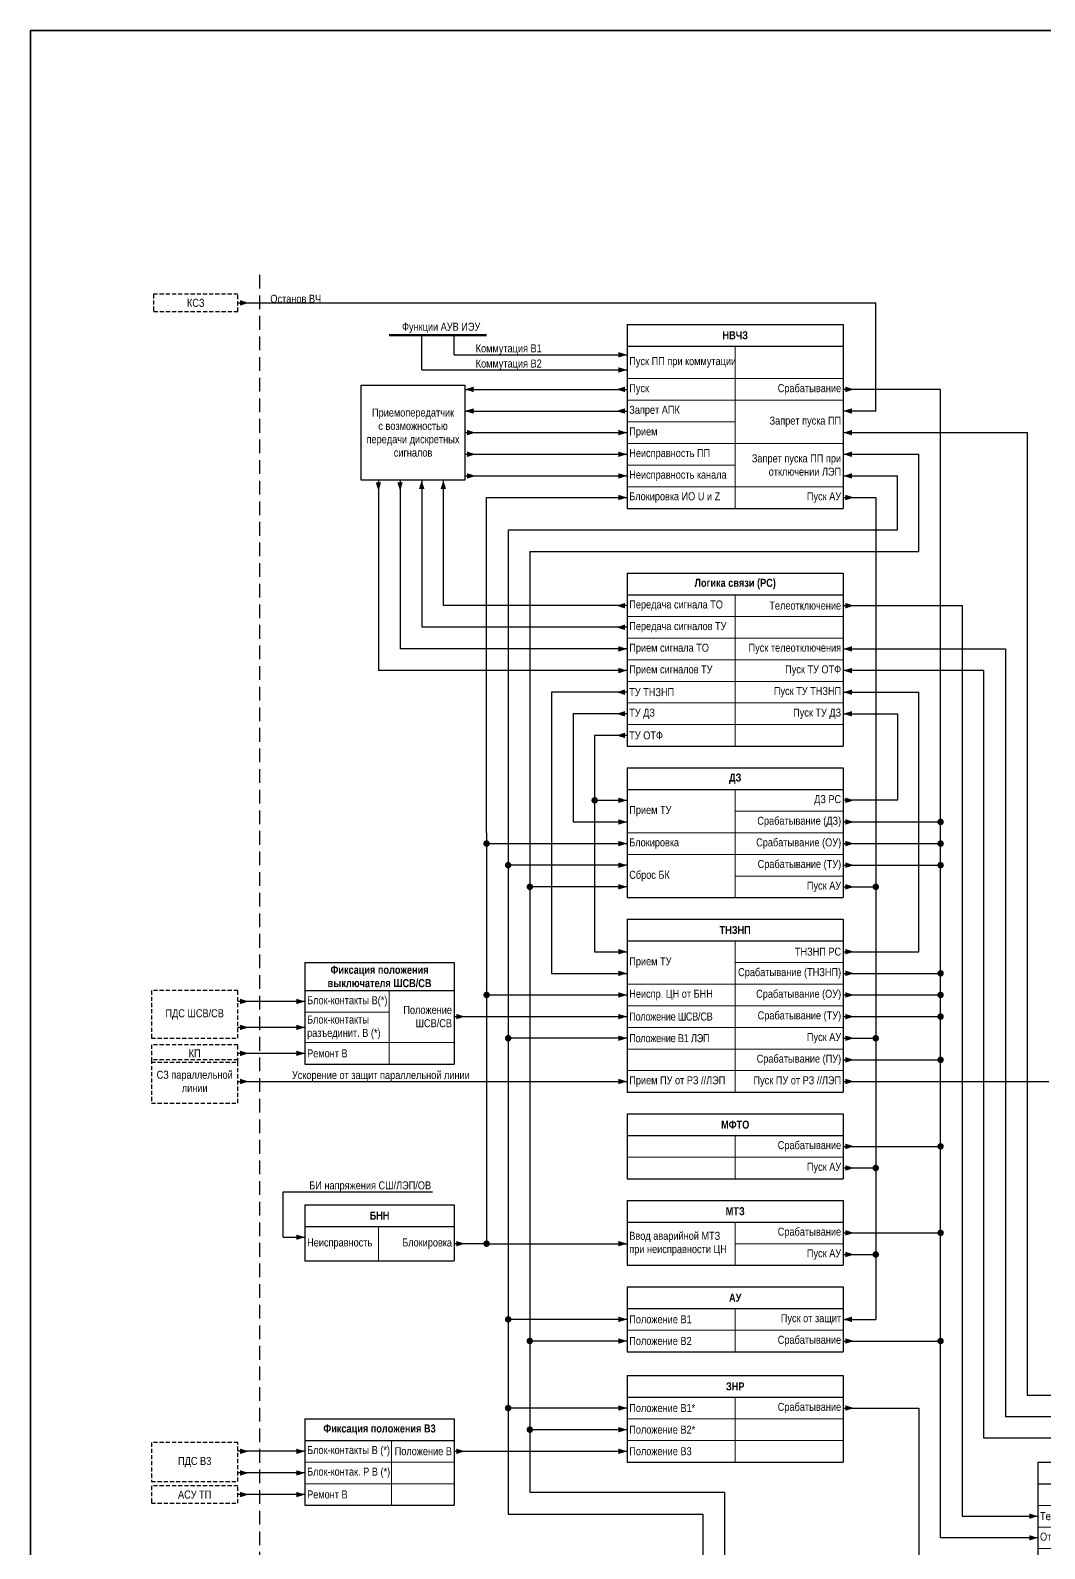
# Model space of a CAD drawing. Header units: millimetres. Extents: x -14593 to 14732, y -17400 to 5232.
# Drawn here: x 2959 to 3428, y -6421 to -5719 of the extents above; entities that cross this region are included whole.
import ezdxf

# ---------------------------------------------------------------- set-up
doc = ezdxf.new("R2010")
doc.units = ezdxf.units.MM
doc.linetypes.add('штриховая2', pattern=[9.525, 6.35, -3.175])
for name, color, linetype, lineweight in [('Основная', 7, 'Continuous', 30), ('Отключение_включение', 1, 'Continuous', 30), ('Цепи внешние', 84, 'Continuous', 30), ('Цепи внутренние', 5, 'Continuous', 30)]:
    doc.layers.add(name, color=color, linetype=linetype, lineweight=lineweight)
doc.layers.add('Рамка', color=8, linetype='Continuous', lineweight=35, plot=False)
doc.styles.add('Narrow', font='ARIALN.TTF')
doc.styles.add('Табл дан', font='ARIALN.TTF')
doc.styles.add('Табл загол', font='ARIALNB.TTF')

# ---------------------------------------------------------------- blocks, each defined once
blk = doc.blocks.new('*T391')
at = {"layer": 'Основная', "color": 0, "linetype": 'ByBlock', "lineweight": -2, "transparency": 16777216}
for p, q in [((0, 0), (100, 0)), ((0, 0), (0, -10)), ((100, 0), (100, -10))]:
    blk.add_line(p, q, dxfattribs=at)
at = {"layer": 'Основная', "color": 0, "linetype": 'ByBlock', "lineweight": 30, "transparency": 16777216}
for p, q in [((0, -10), (100, -10)), ((0, -10), (0, -70)), ((100, -10), (100, -70)), ((0, -70), (100, -70))]:
    blk.add_line(p, q, dxfattribs=at)
at = {"layer": 'Основная', "color": 0, "linetype": 'ByBlock', "lineweight": 18, "transparency": 16777216}
for p, q in [((50, -10), (50, -70)), ((0, -20), (100, -20)), ((0, -30), (100, -30)), ((0, -40), (100, -40)), ((0, -50), (100, -50)), ((50, -60), (100, -60))]:
    blk.add_line(p, q, dxfattribs=at)
at = {"layer": 'Основная', "color": 0, "transparency": 16777216, "char_height": 3.7}
for s, insert, width, attachment_point, style in [('{\\C256;Логика отключения}', (50, -5), 97, 5, 'Табл загол'), ('Пуск ТУ ОТФ', (99, -15), 48, 6, 'Табл дан'), ('Телеотключение', (1, -25), 48, 4, 'Табл дан'), ('Пуск ТО', (99, -25), 48, 6, 'Табл дан'), ('{\\C256;Отключение от защит}', (1, -35), 48, 4, 'Табл дан'), ('Останов ВЧ', (99, -35), 48, 6, 'Табл дан'), ('Отключение от ЗНР', (1, -45), 48, 4, 'Табл дан'), ('Отключение', (99, -45), 48, 6, 'Табл дан'), ('Запрет АПВ', (99, -55), 48, 6, 'Табл дан'), ('Отключение от УРОВ', (1, -60), 48, 4, 'Табл дан')]:
    blk.add_mtext(s, dxfattribs=dict(at, insert=insert, width=width, attachment_point=attachment_point, style=style))
blk = doc.blocks.new('*T384')
at = {"layer": 'Основная', "color": 0, "linetype": 'ByBlock', "lineweight": -2, "transparency": 16777216}
for p, q in [((0, 0), (100, 0)), ((0, 0), (0, -10)), ((100, 0), (100, -10))]:
    blk.add_line(p, q, dxfattribs=at)
at = {"layer": 'Основная', "color": 0, "linetype": 'ByBlock', "lineweight": 30, "transparency": 16777216}
for p, q in [((0, -10), (100, -10)), ((0, -10), (0, -60)), ((100, -10), (100, -60)), ((0, -60), (100, -60))]:
    blk.add_line(p, q, dxfattribs=at)
at = {"layer": 'Основная', "color": 0, "linetype": 'ByBlock', "lineweight": 18, "transparency": 16777216}
for p, q in [((50, -10), (50, -60)), ((50, -20), (100, -20)), ((0, -30), (100, -30)), ((0, -40), (100, -40)), ((50, -50), (100, -50))]:
    blk.add_line(p, q, dxfattribs=at)
at = {"layer": 'Основная', "color": 0, "transparency": 16777216, "char_height": 3.7}
for s, insert, width, attachment_point, style in [('{\\C256;ДЗ}', (50, -5), 97, 5, 'Табл загол'), ('ДЗ РС', (99, -15), 48, 6, 'Табл дан'), ('Прием ТУ', (1, -20), 48, 4, 'Табл дан'), ('Срабатывание (ДЗ)', (99, -25), 48, 6, 'Табл дан'), ('{\\C256;Блокировка}', (1, -35), 48, 4, 'Табл дан'), ('Срабатывание (ОУ)', (99, -35), 48, 6, 'Табл дан'), ('Сброс БК', (1, -50), 48, 4, 'Табл дан'), ('Срабатывание (ТУ)', (99, -45), 48, 6, 'Табл дан'), ('Пуск АУ', (99, -55), 48, 6, 'Табл дан')]:
    blk.add_mtext(s, dxfattribs=dict(at, insert=insert, width=width, attachment_point=attachment_point, style=style))
blk = doc.blocks.new('*T385')
at = {"layer": 'Основная', "color": 0, "linetype": 'ByBlock', "lineweight": -2, "transparency": 16777216}
for p, q in [((0, 0), (100, 0)), ((0, 0), (0, -10)), ((100, 0), (100, -10))]:
    blk.add_line(p, q, dxfattribs=at)
at = {"layer": 'Основная', "color": 0, "linetype": 'ByBlock', "lineweight": 30, "transparency": 16777216}
for p, q in [((0, -10), (100, -10)), ((0, -10), (0, -30)), ((100, -10), (100, -30)), ((0, -30), (100, -30))]:
    blk.add_line(p, q, dxfattribs=at)
at = {"layer": 'Основная', "color": 0, "linetype": 'ByBlock', "lineweight": 18, "transparency": 16777216}
for p, q in [((50, -10), (50, -30)), ((0, -20), (100, -20))]:
    blk.add_line(p, q, dxfattribs=at)
at = {"layer": 'Основная', "color": 0, "transparency": 16777216, "char_height": 3.7}
for s, insert, width, attachment_point, style in [('{\\C256;МФТО}', (50, -5), 97, 5, 'Табл загол'), ('Срабатывание ', (99, -15), 48, 6, 'Табл дан'), ('Пуск АУ', (99, -25), 48, 6, 'Табл дан')]:
    blk.add_mtext(s, dxfattribs=dict(at, insert=insert, width=width, attachment_point=attachment_point, style=style))
blk = doc.blocks.new('*T386')
at = {"layer": 'Основная', "color": 0, "linetype": 'ByBlock', "lineweight": -2, "transparency": 16777216}
for p, q in [((0, 0), (100, 0)), ((0, 0), (0, -10)), ((100, 0), (100, -10))]:
    blk.add_line(p, q, dxfattribs=at)
at = {"layer": 'Основная', "color": 0, "linetype": 'ByBlock', "lineweight": 30, "transparency": 16777216}
for p, q in [((0, -10), (100, -10)), ((0, -10), (0, -30)), ((100, -10), (100, -30)), ((0, -30), (100, -30))]:
    blk.add_line(p, q, dxfattribs=at)
at = {"layer": 'Основная', "color": 0, "linetype": 'ByBlock', "lineweight": 18, "transparency": 16777216}
for p, q in [((50, -10), (50, -30)), ((50, -20), (100, -20))]:
    blk.add_line(p, q, dxfattribs=at)
at = {"layer": 'Основная', "color": 0, "transparency": 16777216, "char_height": 3.7}
for s, insert, width, attachment_point, style in [('{\\C256;МТЗ}', (50, -5), 97, 5, 'Табл загол'), ('Срабатывание', (99, -15), 48, 6, 'Табл дан'), ('Ввод аварийной МТЗ при неисправности ЦН', (1, -20), 48, 4, 'Табл дан'), ('Пуск АУ', (99, -25), 48, 6, 'Табл дан')]:
    blk.add_mtext(s, dxfattribs=dict(at, insert=insert, width=width, attachment_point=attachment_point, style=style))
blk = doc.blocks.new('*T387')
at = {"layer": 'Основная', "color": 0, "linetype": 'ByBlock', "lineweight": -2, "transparency": 16777216}
for p, q in [((0, 0), (100, 0)), ((0, 0), (0, -10)), ((100, 0), (100, -10))]:
    blk.add_line(p, q, dxfattribs=at)
at = {"layer": 'Основная', "color": 0, "linetype": 'ByBlock', "lineweight": 30, "transparency": 16777216}
for p, q in [((0, -10), (100, -10)), ((0, -10), (0, -30)), ((100, -10), (100, -30)), ((0, -30), (100, -30))]:
    blk.add_line(p, q, dxfattribs=at)
at = {"layer": 'Основная', "color": 0, "linetype": 'ByBlock', "lineweight": 18, "transparency": 16777216}
for p, q in [((50, -10), (50, -30)), ((0, -20), (100, -20))]:
    blk.add_line(p, q, dxfattribs=at)
at = {"layer": 'Основная', "color": 0, "transparency": 16777216, "char_height": 3.7}
for s, insert, width, attachment_point, style in [('{\\C256;АУ}', (50, -5), 97, 5, 'Табл загол'), ('Положение В1', (1, -15), 48, 4, 'Табл дан'), ('Пуск от защит', (99, -15), 48, 6, 'Табл дан'), ('Положение В2', (1, -25), 48, 4, 'Табл дан'), ('Срабатывание', (99, -25), 48, 6, 'Табл дан')]:
    blk.add_mtext(s, dxfattribs=dict(at, insert=insert, width=width, attachment_point=attachment_point, style=style))
blk = doc.blocks.new('*T388')
at = {"layer": 'Основная', "color": 0, "linetype": 'ByBlock', "lineweight": -2, "transparency": 16777216}
for p, q in [((0, 0), (100, 0)), ((0, 0), (0, -10)), ((100, 0), (100, -10))]:
    blk.add_line(p, q, dxfattribs=at)
at = {"layer": 'Основная', "color": 0, "linetype": 'ByBlock', "lineweight": 30, "transparency": 16777216}
for p, q in [((0, -10), (100, -10)), ((0, -10), (0, -40)), ((100, -10), (100, -40)), ((0, -40), (100, -40))]:
    blk.add_line(p, q, dxfattribs=at)
at = {"layer": 'Основная', "color": 0, "linetype": 'ByBlock', "lineweight": 18, "transparency": 16777216}
for p, q in [((50, -10), (50, -40)), ((0, -20), (100, -20)), ((0, -30), (100, -30))]:
    blk.add_line(p, q, dxfattribs=at)
at = {"layer": 'Основная', "color": 0, "transparency": 16777216, "char_height": 3.7}
for s, insert, width, attachment_point, style in [('{\\C256;ЗНР}', (50, -5), 97, 5, 'Табл загол'), ('\\A1;Положение В1*', (1, -15), 48, 4, 'Табл дан'), ('Срабатывание', (99, -15), 48, 6, 'Табл дан'), ('\\A1;Положение В2*', (1, -25), 48, 4, 'Табл дан'), ('\\A1;Положение В3', (1, -35), 48, 4, 'Табл дан')]:
    blk.add_mtext(s, dxfattribs=dict(at, insert=insert, width=width, attachment_point=attachment_point, style=style))
blk = doc.blocks.new('Point')
at = {"layer": 'Основная', "color": 0, "const_width": 1.5}
blk.add_lwpolyline([(-0.75, 0, 1), (0.75, 0, 1)], format="xyb", close=True, dxfattribs=at)
blk = doc.blocks.new('*T389')
at = {"layer": 'Основная', "color": 0, "linetype": 'ByBlock', "lineweight": -2, "transparency": 16777216}
for p, q in [((0, 0), (69, 0)), ((0, 0), (0, -10)), ((69, 0), (69, -10))]:
    blk.add_line(p, q, dxfattribs=at)
at = {"layer": 'Основная', "color": 0, "linetype": 'ByBlock', "lineweight": 30, "transparency": 16777216}
for p, q in [((0, -10), (69, -10)), ((0, -10), (0, -26)), ((69, -10), (69, -26)), ((0, -26), (69, -26))]:
    blk.add_line(p, q, dxfattribs=at)
at = {"layer": 'Основная', "color": 0, "linetype": 'ByBlock', "lineweight": 18, "transparency": 16777216}
blk.add_line((34, -10), (34, -26), dxfattribs=at)
at = {"layer": 'Основная', "color": 0, "transparency": 16777216, "char_height": 3.7}
for s, insert, width, attachment_point, style in [('{\\C256;БНН}', (34.5, -5), 66, 5, 'Табл загол'), ('Неисправность', (1, -18), 32, 4, 'Табл дан'), ('Блокировка', (68, -18), 33, 6, 'Табл дан')]:
    blk.add_mtext(s, dxfattribs=dict(at, insert=insert, width=width, attachment_point=attachment_point, style=style))
blk = doc.blocks.new('*T390')
at = {"layer": 'Основная', "color": 0, "linetype": 'ByBlock', "lineweight": -2, "transparency": 16777216}
for p, q in [((0, 0), (100, 0)), ((0, 0), (0, -10)), ((100, 0), (100, -10))]:
    blk.add_line(p, q, dxfattribs=at)
at = {"layer": 'Основная', "color": 0, "linetype": 'ByBlock', "lineweight": 30, "transparency": 16777216}
for p, q in [((0, -10), (100, -10)), ((0, -10), (0, -80)), ((100, -10), (100, -80)), ((0, -80), (100, -80))]:
    blk.add_line(p, q, dxfattribs=at)
at = {"layer": 'Основная', "color": 0, "linetype": 'ByBlock', "lineweight": 18, "transparency": 16777216}
for p, q in [((50, -10), (50, -80)), ((50, -20), (100, -20)), ((0, -30), (100, -30)), ((0, -40), (100, -40)), ((0, -50), (100, -50)), ((0, -60), (100, -60)), ((0, -70), (100, -70))]:
    blk.add_line(p, q, dxfattribs=at)
at = {"layer": 'Основная', "color": 0, "transparency": 16777216, "char_height": 3.7}
for s, insert, width, attachment_point, style in [('{\\C256;ТНЗНП}', (50, -5), 97, 5, 'Табл загол'), ('ТНЗНП РС', (99, -15), 48, 6, 'Табл дан'), ('Прием ТУ', (1, -20), 48, 4, 'Табл дан'), ('Срабатывание ({\\C256;ТНЗНП)}', (99, -25), 48, 6, 'Табл дан'), ('{\\C256;Неиспр. ЦН от БНН }', (1, -35), 48, 4, 'Табл дан'), ('Срабатывание (ОУ)', (99, -35), 48, 6, 'Табл дан'), ('{\\T0.95;Положение ШСВ/СВ}', (1, -45), 48, 4, 'Табл дан'), ('Срабатывание (ТУ)', (99, -45), 48, 6, 'Табл дан'), ('{\\T0.95;Положение В1 ЛЭП}', (1, -55), 48, 4, 'Табл дан'), ('Пуск АУ', (99, -55), 48, 6, 'Табл дан'), ('Срабатывание (ПУ)', (99, -65), 48, 6, 'Табл дан'), ('Прием ПУ от РЗ //ЛЭП', (1, -75), 48, 4, 'Табл дан'), ('Пуск ПУ от РЗ //ЛЭП', (99, -75), 48, 6, 'Табл дан')]:
    blk.add_mtext(s, dxfattribs=dict(at, insert=insert, width=width, attachment_point=attachment_point, style=style))
blk = doc.blocks.new('*T383')
at = {"layer": 'Основная', "color": 0, "linetype": 'ByBlock', "lineweight": -2, "transparency": 16777216}
for p, q in [((0, 0), (100, 0)), ((0, 0), (0, -10)), ((100, 0), (100, -10))]:
    blk.add_line(p, q, dxfattribs=at)
at = {"layer": 'Основная', "color": 0, "linetype": 'ByBlock', "lineweight": 30, "transparency": 16777216}
for p, q in [((0, -10), (100, -10)), ((0, -10), (0, -80)), ((100, -10), (100, -80)), ((0, -80), (100, -80))]:
    blk.add_line(p, q, dxfattribs=at)
at = {"layer": 'Основная', "color": 0, "linetype": 'ByBlock', "lineweight": 18, "transparency": 16777216}
for p, q in [((50, -10), (50, -80)), ((0, -20), (100, -20)), ((0, -30), (100, -30)), ((0, -40), (100, -40)), ((0, -50), (100, -50)), ((0, -60), (100, -60)), ((0, -70), (100, -70))]:
    blk.add_line(p, q, dxfattribs=at)
at = {"layer": 'Основная', "color": 0, "transparency": 16777216, "char_height": 3.7}
for s, insert, width, attachment_point, style in [('Логика связи (РС)', (50, -5), 97, 5, 'Табл загол'), ('Передача сигнала ТО ', (1, -15), 48, 4, 'Табл дан'), ('Телеотключение', (99, -15), 48, 6, 'Табл дан'), ('Передача сигналов ТУ', (1, -25), 48, 4, 'Табл дан'), ('Прием сигнала ТО ', (1, -35), 48, 4, 'Табл дан'), ('Пуск телеотключения', (99, -35), 48, 6, 'Табл дан'), ('Прием сигналов ТУ', (1, -45), 48, 4, 'Табл дан'), ('Пуск ТУ ОТФ', (99, -45), 48, 6, 'Табл дан'), ('ТУ ТНЗНП', (1, -55), 48, 4, 'Табл дан'), ('Пуск ТУ ТНЗНП', (99, -55), 48, 6, 'Табл дан'), ('ТУ ДЗ', (1, -65), 48, 4, 'Табл дан'), ('Пуск ТУ ДЗ', (99, -65), 48, 6, 'Табл дан'), ('ТУ ОТФ', (1, -75), 48, 4, 'Табл дан')]:
    blk.add_mtext(s, dxfattribs=dict(at, insert=insert, width=width, attachment_point=attachment_point, style=style))
blk = doc.blocks.new('*T382')
at = {"layer": 'Основная', "color": 0, "linetype": 'ByBlock', "lineweight": -2, "transparency": 16777216}
for p, q in [((0, 0), (69, 0)), ((0, 0), (0, -12.99)), ((69, 0), (69, -12.99))]:
    blk.add_line(p, q, dxfattribs=at)
at = {"layer": 'Основная', "color": 0, "linetype": 'ByBlock', "lineweight": 30, "transparency": 16777216}
for p, q in [((0, -12.99), (69, -12.99)), ((0, -12.99), (0, -47.01)), ((69, -12.99), (69, -47.01)), ((0, -47.01), (69, -47.01))]:
    blk.add_line(p, q, dxfattribs=at)
at = {"layer": 'Основная', "color": 0, "linetype": 'ByBlock', "lineweight": 18, "transparency": 16777216}
for p, q in [((39, -12.99), (39, -47.01)), ((0, -22.99), (39, -22.99)), ((0, -37.01), (69, -37.01))]:
    blk.add_line(p, q, dxfattribs=at)
at = {"layer": 'Основная', "color": 0, "transparency": 16777216, "char_height": 3.7}
for s, insert, width, attachment_point, style in [('Фиксация положения выключателя ШСВ/СВ', (34.5, -6.5), 66, 5, 'Табл загол'), ('Блок-контакты В(*)', (1, -17.99), 37, 4, 'Табл дан'), ('\\A1;Положение {\\A0;\\C256;ШСВ/СВ}', (68, -25), 28, 6, 'Табл дан'), ('Блок-контакты разъединит. В (*)', (1, -30), 37, 4, 'Табл дан'), ('Ремонт В', (1, -42.01), 37, 4, 'Табл дан')]:
    blk.add_mtext(s, dxfattribs=dict(at, insert=insert, width=width, attachment_point=attachment_point, style=style))
blk = doc.blocks.new('*T381')
at = {"layer": 'Основная', "color": 0, "linetype": 'ByBlock', "lineweight": -2, "transparency": 16777216}
for p, q in [((0, 0), (69, 0)), ((0, 0), (0, -10)), ((69, 0), (69, -10))]:
    blk.add_line(p, q, dxfattribs=at)
at = {"layer": 'Основная', "color": 0, "linetype": 'ByBlock', "lineweight": 30, "transparency": 16777216}
for p, q in [((0, -10), (69, -10)), ((0, -10), (0, -40)), ((69, -10), (69, -40)), ((0, -40), (69, -40))]:
    blk.add_line(p, q, dxfattribs=at)
at = {"layer": 'Основная', "color": 0, "linetype": 'ByBlock', "lineweight": 18, "transparency": 16777216}
for p, q in [((40, -10), (40, -40)), ((0, -20), (69, -20)), ((0, -30), (69, -30))]:
    blk.add_line(p, q, dxfattribs=at)
at = {"layer": 'Основная', "color": 0, "transparency": 16777216, "char_height": 3.7}
for s, insert, width, attachment_point, style in [('Фиксация положения В3', (34.5, -5), 66, 5, 'Табл загол'), ('Блок-контакты В (*)', (1, -15), 38, 4, 'Табл дан'), ('\\A1;Положение В', (68, -15), 27, 6, 'Табл дан'), ('Блок-контак. Р В (*)', (1, -25), 38, 4, 'Табл дан'), ('Ремонт В', (1, -35), 38, 4, 'Табл дан')]:
    blk.add_mtext(s, dxfattribs=dict(at, insert=insert, width=width, attachment_point=attachment_point, style=style))
blk = doc.blocks.new('*T380')
at = {"layer": 'Основная', "color": 0, "linetype": 'ByBlock', "lineweight": -2, "transparency": 16777216}
for p, q in [((0, 0), (100, 0)), ((0, 0), (0, -10)), ((100, 0), (100, -10))]:
    blk.add_line(p, q, dxfattribs=at)
at = {"layer": 'Основная', "color": 0, "linetype": 'ByBlock', "lineweight": 30, "transparency": 16777216}
for p, q in [((0, -10), (100, -10)), ((0, -10), (0, -85)), ((100, -10), (100, -85)), ((0, -85), (100, -85))]:
    blk.add_line(p, q, dxfattribs=at)
at = {"layer": 'Основная', "color": 0, "linetype": 'ByBlock', "lineweight": 18, "transparency": 16777216}
for p, q in [((50, -10), (50, -85)), ((0, -25), (100, -25)), ((0, -35), (100, -35)), ((0, -45), (50, -45)), ((0, -55), (100, -55)), ((0, -65), (50, -65)), ((0, -75), (100, -75))]:
    blk.add_line(p, q, dxfattribs=at)
at = {"layer": 'Основная', "color": 0, "transparency": 16777216, "char_height": 3.7}
for s, insert, width, attachment_point, style in [('НВЧЗ', (50, -5), 97, 5, 'Табл загол'), ('Пуск ПП при коммутации', (1, -17.5), 48, 4, 'Табл дан'), ('{\\C256;Пуск}', (1, -30), 48, 4, 'Табл дан'), ('Срабатывание ', (99, -30), 48, 6, 'Табл дан'), ('{\\C256;Запрет АПК\\P}', (1, -40), 48, 4, 'Табл дан'), ('{\\C256;Прием\\P}', (1, -50), 48, 4, 'Табл дан'), ('{\\C256;Запрет пуска ПП\\P}', (99, -45), 48, 6, 'Табл дан'), ('{\\C256;Неисправность ПП\\P}', (1, -60), 48, 4, 'Табл дан'), ('{\\C256;Запрет пуска ПП при отключении ЛЭП}', (99, -65), 48, 6, 'Табл дан'), ('{\\C256;Неисправность канала\\P}', (1, -70), 48, 4, 'Табл дан'), ('Блокировка ИО U и Z', (1, -80), 48, 4, 'Табл дан'), ('Пуск АУ', (99, -80), 48, 6, 'Табл дан')]:
    blk.add_mtext(s, dxfattribs=dict(at, insert=insert, width=width, attachment_point=attachment_point, style=style))

msp = doc.modelspace()

# ---------------------------------------------------------------- linework, layer by layer
at = {"layer": 'Основная', "color": 5}
for points in [[(3280, -6395), (3190, -6395)], [(3180, -6405), (3270, -6405)]]:
    msp.add_lwpolyline(points, dxfattribs=at)
at = {"layer": 'Отключение_включение', "ltscale": 0.3}
for points in [[(3340, -5885, 0, 2.5, 0), (3336, -5885, 0, 0, 0)], [(3130, -5932, 0, 2.5, 0), (3130, -5928, 0, 0, 0)], [(3150, -5927, 0, 2.5, 0), (3150, -5931, 0, 0, 0)], [(3230, -5985, 0, 2.5, 0), (3234, -5985, 0, 0, 0)], [(3340, -5985, 0, 2.5, 0), (3336, -5985, 0, 0, 0)], [(3235, -6005, 0, 2.5, 0), (3231, -6005, 0, 0, 0)], [(3335, -6005, 0, 2.5, 0), (3339, -6005, 0, 0, 0)], [(3335, -6005, 0, 2.5, 0), (3339, -6005, 0, 0, 0)], [(3340, -6085, 0, 2.5, 0), (3336, -6085, 0, 0, 0)], [(3340, -6095, 0, 2.5, 0), (3336, -6095, 0, 0, 0)], [(3340, -6105, 0, 2.5, 0), (3336, -6105, 0, 0, 0)], [(3340, -6155, 0, 2.5, 0), (3336, -6155, 0, 0, 0)], [(3340, -6165, 0, 2.5, 0), (3336, -6165, 0, 0, 0)], [(3340, -6175, 0, 2.5, 0), (3336, -6175, 0, 0, 0)], [(3340, -6195, 0, 2.5, 0), (3336, -6195, 0, 0, 0)], [(3340, -6235, 0, 2.5, 0), (3336, -6235, 0, 0, 0)], [(3340, -6275, 0, 2.5, 0), (3336, -6275, 0, 0, 0)], [(3340, -6325, 0, 2.5, 0), (3336, -6325, 0, 0, 0)], [(3340, -6356, 0, 2.5, 0), (3336, -6356, 0, 0, 0)], [(3425, -6406, 0, 2.5, 0), (3421, -6406, 0, 0, 0)], [(3425, -6416, 0, 2.5, 0), (3421, -6416, 0, 0, 0)]]:
    msp.add_lwpolyline(points, format="xyseb", dxfattribs=at)
for points in [[(3380, -5885), (3335, -5885)], [(3380, -6416), (3380, -5885)], [(3235, -5985), (3150, -5985)], [(3335, -5985), (3390, -5985)], [(3390, -5985), (3390, -6406)], [(3235, -6005), (3130, -6005)], [(3335, -6005), (3410, -6005)], [(3410, -6005), (3410, -6360)], [(3335, -6155), (3380, -6155)], [(3335, -6165), (3380, -6165), (3380, -6165)], [(3335, -6235), (3380, -6235)], [(3335, -6275), (3380, -6275)], [(3335, -6325), (3380, -6325)], [(3335, -6356), (3370, -6356)], [(3550, -6360), (3410, -6360)], [(3390, -6406), (3425, -6406)], [(3425, -6416), (3380, -6416)]]:
    msp.add_lwpolyline(points, dxfattribs=at)
at = {"layer": 'Отключение_включение'}
for points in [[(3130, -5927), (3130, -6005)], [(3150, -5927), (3150, -5985)], [(3335, -6085), (3380, -6085)], [(3335, -6095), (3380, -6095)], [(3335, -6105), (3380, -6105)], [(3335, -6175), (3380, -6175)], [(3335, -6195), (3380, -6195)], [(3370, -6356), (3370, -6426)]]:
    msp.add_lwpolyline(points, dxfattribs=at)
at = {"layer": 'Рамка', "color": 1}
msp.add_lwpolyline([(2959, -5719), (3693, -5719), (3693, -7016), (2959, -7016)], close=True, dxfattribs=at)
at = {"layer": 'Цепи внешние', "linetype": 'штриховая2', "ltscale": 0.3}
for points in [[(3055, -5841), (3016, -5841), (3016, -5849), (3055, -5849)], [(3055, -6163), (3015, -6163), (3015, -6185), (3055, -6185)], [(3055, -6188), (3015, -6188), (3015, -6196), (3055, -6196)], [(3055, -6195), (3015, -6195), (3015, -6215), (3055, -6215)], [(3055, -6372), (3015, -6372), (3015, -6390), (3055, -6390)], [(3055, -6392), (3015, -6392), (3015, -6400), (3055, -6400)]]:
    msp.add_lwpolyline(points, close=True, dxfattribs=at)
at = {"layer": 'Цепи внешние', "ltscale": 0.3}
for points in [[(3060, -5845, 0, 2.5, 0), (3056, -5845, 0, 0, 0)], [(3335, -5895, 0, 2.5, 0), (3339, -5895, 0, 0, 0)], [(3060, -6168, 0, 2.5, 0), (3056, -6168, 0, 0, 0)], [(3086, -6168, 0, 2.5, 0), (3082, -6168, 0, 0, 0)], [(3060, -6180, 0, 2.5, 0), (3056, -6180, 0, 0, 0)], [(3086, -6180, 0, 2.5, 0), (3082, -6180, 0, 0, 0)], [(3060, -6192, 0, 2.5, 0), (3056, -6192, 0, 0, 0)], [(3086, -6192, 0, 2.5, 0), (3082, -6192, 0, 0, 0)], [(3060, -6205, 0, 2.5, 0), (3056, -6205, 0, 0, 0)], [(3235, -6205, 0, 2.5, 0), (3231, -6205, 0, 0, 0)], [(3340, -6205, 0, 2.5, 0), (3336, -6205, 0, 0, 0)], [(3060, -6376, 0, 2.5, 0), (3056, -6376, 0, 0, 0)], [(3086, -6376, 0, 2.5, 0), (3082, -6376, 0, 0, 0)], [(3060, -6386, 0, 2.5, 0), (3056, -6386, 0, 0, 0)], [(3086, -6386, 0, 2.5, 0), (3082, -6386, 0, 0, 0)], [(3060, -6396, 0, 2.5, 0), (3056, -6396, 0, 0, 0)], [(3086, -6396, 0, 2.5, 0), (3082, -6396, 0, 0, 0)]]:
    msp.add_lwpolyline(points, format="xyseb", dxfattribs=at)
at = {"layer": 'Цепи внешние'}
for points in [[(3055, -5845), (3350, -5845)], [(3350, -5895), (3350, -5845)], [(3350, -5895), (3335, -5895)], [(3086, -6168), (3055, -6168)], [(3086, -6180), (3055, -6180)], [(3086, -6192), (3055, -6192)], [(3055, -6205), (3235, -6205)], [(3335, -6205), (3430, -6205)], [(3086, -6376), (3055, -6376)], [(3086, -6386), (3055, -6386)], [(3086, -6396), (3055, -6396)]]:
    msp.add_lwpolyline(points, dxfattribs=at)
at = {"layer": 'Цепи внутренние', "linetype": 'штриховая2'}
msp.add_lwpolyline([(3065, -5832), (3065, -6718)], dxfattribs=at)
at = {"layer": 'Цепи внутренние', "lineweight": 60}
msp.add_lwpolyline([(3125, -5860), (3170, -5860)], dxfattribs=at)
at = {"layer": 'Цепи внутренние'}
for points in [[(3140, -5876), (3140, -5860)], [(3155, -5869), (3155, -5860)], [(3155, -5869), (3235, -5869)], [(3140, -5876), (3235, -5876)], [(3160, -5885), (3235, -5885)], [(3160, -5895), (3235, -5895)], [(3160, -5905), (3235, -5905)], [(3335, -5905), (3420, -5905)], [(3420, -5905), (3420, -6350)], [(3160, -5915), (3235, -5915)], [(3335, -5915), (3370, -5915)], [(3370, -5960), (3370, -5915)], [(3120, -5927), (3120, -6015)], [(3140, -5927), (3140, -5995)], [(3160, -5925), (3235, -5925)], [(3335, -5925), (3360, -5925)], [(3360, -5950), (3360, -5925)], [(3170, -6090), (3170, -5935)], [(3170, -5935), (3235, -5935)], [(3335, -5935), (3350, -5935)], [(3350, -5935), (3350, -6315)], [(3180, -5950), (3360, -5950)], [(3190, -5960), (3370, -5960)], [(3400, -6015), (3335, -6015)], [(3400, -6370), (3400, -6015)], [(3235, -6045), (3220, -6045)], [(3220, -6045), (3220, -6145)], [(3170, -6090), (3170, -6280)], [(3170, -6095), (3235, -6095)], [(3335, -6115), (3350, -6115)], [(3170, -6165), (3235, -6165)], [(3155, -6175), (3235, -6175)], [(3335, -6185), (3350, -6185)], [(3076, -6256), (3145, -6256)], [(3076, -6277), (3076, -6256)], [(3076, -6277), (3086, -6277)], [(3170, -6280), (3235, -6280)], [(3420, -6350), (3560, -6350)], [(3540, -6370), (3400, -6370)], [(3155, -6376), (3235, -6376)]]:
    msp.add_lwpolyline(points, dxfattribs=at)
at = {"layer": 'Цепи внутренние', "ltscale": 0.3}
for points in [[(3235, -5869, 0, 2.5, 0), (3231, -5869, 0, 0, 0)], [(3235, -5876, 0, 2.5, 0), (3231, -5876, 0, 0, 0)], [(3160, -5885, 0, 2.5, 0), (3164, -5885, 0, 0, 0)], [(3230, -5885, 0, 2.5, 0), (3234, -5885, 0, 0, 0)], [(3160, -5895, 0, 2.5, 0), (3164, -5895, 0, 0, 0)], [(3230, -5895, 0, 2.5, 0), (3234, -5895, 0, 0, 0)], [(3165, -5905, 0, 2.5, 0), (3161, -5905, 0, 0, 0)], [(3235, -5905, 0, 2.5, 0), (3231, -5905, 0, 0, 0)], [(3335, -5905, 0, 2.5, 0), (3339, -5905, 0, 0, 0)], [(3165, -5915, 0, 2.5, 0), (3161, -5915, 0, 0, 0)], [(3235, -5915, 0, 2.5, 0), (3231, -5915, 0, 0, 0)], [(3335, -5915, 0, 2.5, 0), (3339, -5915, 0, 0, 0)], [(3165, -5925, 0, 2.5, 0), (3161, -5925, 0, 0, 0)], [(3235, -5925, 0, 2.5, 0), (3231, -5925, 0, 0, 0)], [(3335, -5925, 0, 2.5, 0), (3339, -5925, 0, 0, 0)], [(3120, -5932, 0, 2.5, 0), (3120, -5928, 0, 0, 0)], [(3140, -5927, 0, 2.5, 0), (3140, -5931, 0, 0, 0)], [(3235, -5935, 0, 2.5, 0), (3231, -5935, 0, 0, 0)], [(3340, -5935, 0, 2.5, 0), (3336, -5935, 0, 0, 0)], [(3230, -5995, 0, 2.5, 0), (3234, -5995, 0, 0, 0)], [(3235, -6015, 0, 2.5, 0), (3231, -6015, 0, 0, 0)], [(3335, -6015, 0, 2.5, 0), (3339, -6015, 0, 0, 0)], [(3230, -6025, 0, 2.5, 0), (3234, -6025, 0, 0, 0)], [(3335, -6025, 0, 2.5, 0), (3339, -6025, 0, 0, 0)], [(3230, -6035, 0, 2.5, 0), (3234, -6035, 0, 0, 0)], [(3335, -6035, 0, 2.5, 0), (3339, -6035, 0, 0, 0)], [(3230, -6045, 0, 2.5, 0), (3234, -6045, 0, 0, 0)], [(3235, -6075, 0, 2.5, 0), (3231, -6075, 0, 0, 0)], [(3340, -6075, 0, 2.5, 0), (3336, -6075, 0, 0, 0)], [(3235, -6085, 0, 2.5, 0), (3231, -6085, 0, 0, 0)], [(3235, -6095, 0, 2.5, 0), (3231, -6095, 0, 0, 0)], [(3235, -6105, 0, 2.5, 0), (3231, -6105, 0, 0, 0)], [(3235, -6115, 0, 2.5, 0), (3231, -6115, 0, 0, 0)], [(3340, -6115, 0, 2.5, 0), (3336, -6115, 0, 0, 0)], [(3235, -6145, 0, 2.5, 0), (3231, -6145, 0, 0, 0)], [(3340, -6145, 0, 2.5, 0), (3336, -6145, 0, 0, 0)], [(3235, -6155, 0, 2.5, 0), (3231, -6155, 0, 0, 0)], [(3235, -6165, 0, 2.5, 0), (3231, -6165, 0, 0, 0)], [(3160, -6175, 0, 2.5, 0), (3156, -6175, 0, 0, 0)], [(3235, -6175, 0, 2.5, 0), (3231, -6175, 0, 0, 0)], [(3235, -6185, 0, 2.5, 0), (3231, -6185, 0, 0, 0)], [(3340, -6185, 0, 2.5, 0), (3336, -6185, 0, 0, 0)], [(3340, -6245, 0, 2.5, 0), (3336, -6245, 0, 0, 0)], [(3086, -6277, 0, 2.5, 0), (3082, -6277, 0, 0, 0)], [(3160, -6280, 0, 2.5, 0), (3156, -6280, 0, 0, 0)], [(3235, -6280, 0, 2.5, 0), (3231, -6280, 0, 0, 0)], [(3340, -6285, 0, 2.5, 0), (3336, -6285, 0, 0, 0)], [(3235, -6315, 0, 2.5, 0), (3231, -6315, 0, 0, 0)], [(3335, -6315, 0, 2.5, 0), (3339, -6315, 0, 0, 0)], [(3235, -6325, 0, 2.5, 0), (3231, -6325, 0, 0, 0)], [(3235, -6356, 0, 2.5, 0), (3231, -6356, 0, 0, 0)], [(3235, -6366, 0, 2.5, 0), (3231, -6366, 0, 0, 0)], [(3160, -6376, 0, 2.5, 0), (3156, -6376, 0, 0, 0)], [(3235, -6376, 0, 2.5, 0), (3231, -6376, 0, 0, 0)]]:
    msp.add_lwpolyline(points, format="xyseb", dxfattribs=at)
at = {"layer": 'Цепи внутренние'}
msp.add_lwpolyline([(3112, -5883), (3160, -5883), (3160, -5927), (3112, -5927)], close=True, dxfattribs=at)
at = {"layer": 'Цепи внутренние', "ltscale": 0.3}
for points in [[(3180, -5950), (3180, -6405)], [(3190, -5960), (3190, -6395)], [(3235, -5995), (3140, -5995)], [(3235, -6015), (3120, -6015)], [(3200, -6025), (3200, -6155)], [(3235, -6025), (3200, -6025)], [(3335, -6025), (3370, -6025)], [(3370, -6145), (3370, -6025)], [(3210, -6035), (3210, -6085)], [(3235, -6035), (3210, -6035)], [(3335, -6035), (3360, -6035)], [(3360, -6035), (3360, -6075)], [(3220, -6075), (3235, -6075)], [(3360, -6075), (3335, -6075)], [(3210, -6085), (3235, -6085)], [(3235, -6105), (3180, -6105)], [(3235, -6115), (3190, -6115)], [(3220, -6145), (3235, -6145)], [(3335, -6145), (3370, -6145)], [(3200, -6155), (3235, -6155)], [(3235, -6185), (3180, -6185)], [(3335, -6245), (3350, -6245)], [(3170, -6280), (3155, -6280)], [(3335, -6285), (3350, -6285)], [(3235, -6315), (3180, -6315)], [(3335, -6315), (3350, -6315)], [(3235, -6325), (3190, -6325)], [(3235, -6356), (3180, -6356)], [(3235, -6366), (3190, -6366)], [(3280, -6395), (3280, -6769)], [(3270, -6405), (3270, -6769)]]:
    msp.add_lwpolyline(points, dxfattribs=at)

# ---------------------------------------------------------------- block references
for name, p in [('*T380', (3235, -5855)), ('*T383', (3235, -5970)), ('*T384', (3235, -6060)), ('*T390', (3235, -6130)), ('*T382', (3086, -6150.01)), ('*T385', (3235, -6220)), ('*T386', (3235, -6260)), ('*T389', (3086, -6262)), ('*T387', (3235, -6300)), ('*T388', (3235, -6341)), ('*T381', (3086, -6360.97)), ('*T391', (3425, -6381))]:
    msp.add_blockref(name, p)
at = {"layer": 'Отключение_включение'}
for p in [(3380, -6085), (3380, -6095), (3380, -6105), (3380, -6155), (3380, -6165), (3380, -6175), (3380, -6195), (3380, -6235), (3380, -6275), (3380, -6325)]:
    msp.add_blockref('Point', p, dxfattribs=at)
at = {"layer": 'Цепи внутренние'}
for p in [(3220, -6075), (3170, -6095), (3180, -6105), (3190, -6115), (3350, -6115), (3170, -6165), (3180, -6185), (3350, -6185), (3350, -6245), (3170, -6280), (3350, -6285), (3180, -6315), (3190, -6325), (3180, -6356), (3190, -6366)]:
    msp.add_blockref('Point', p, dxfattribs=at)

# ---------------------------------------------------------------- texts
at = {"layer": 'Основная', "char_height": 3.7, "style": 'Narrow'}
for s, insert, width, attachment_point in [('КСЗ', (3035.5, -5845), 39, 5), ('Останов ВЧ', (3070, -5845), 65, 7), ('Функции АУВ ИЭУ', (3149, -5859), 55, 8), ('Коммутация В1', (3165, -5869), 65, 7), ('Коммутация В2', (3165, -5876), 65, 7), ('Приемопередатчик\\Pс возможностью передачи дискретных сигналов', (3136, -5905), 48, 5), ('ПДС ШСВ/СВ', (3035, -6174), 40, 5), ('КП', (3035, -6192), 40, 5), ('СЗ параллельной линии', (3035, -6205), 40, 5), ('Ускорение от защит параллельной линии', (3080, -6205), 85, 7), ('БИ напряжения СШ/ЛЭП/ОВ', (3088, -6256), 57, 7), ('ПДС В3', (3035, -6381), 40, 5), ('АСУ ТП', (3035, -6396), 40, 5)]:
    msp.add_mtext(s, dxfattribs=dict(at, insert=insert, width=width, attachment_point=attachment_point))

doc.saveas('drawing.dxf')
